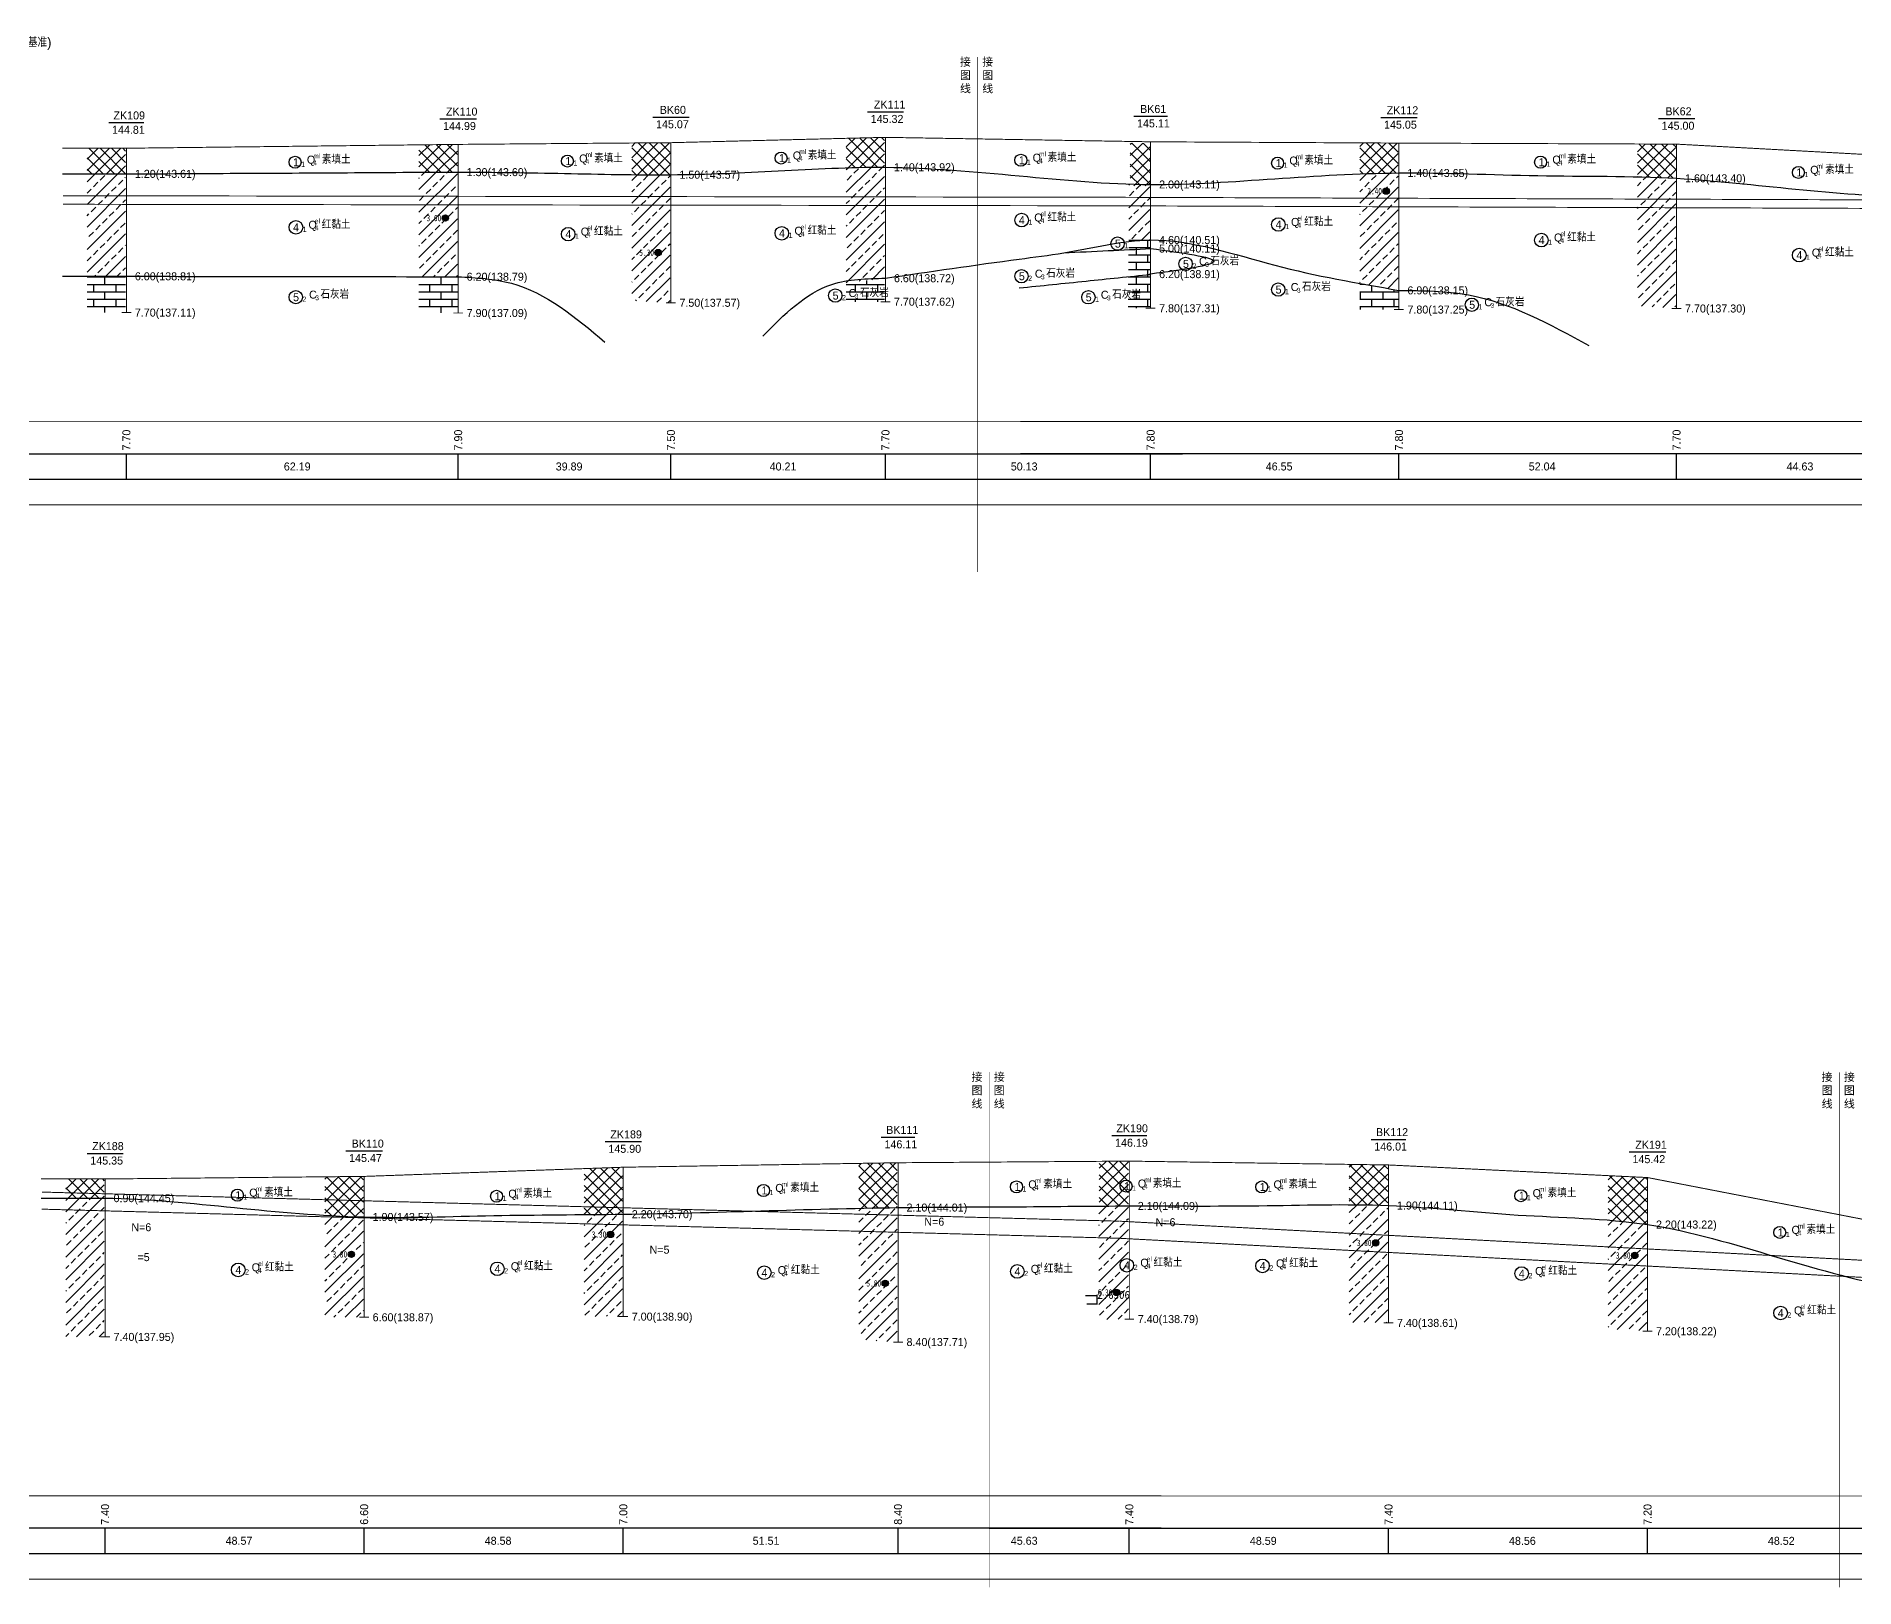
# Model space of a CAD drawing. Header units: inches. Extents: x -205 to 12199, y -11610 to -150.
# Drawn here: x 180 to 748, y -7173 to -6689 of the extents above; entities that cross this region are included whole.
import ezdxf

# ---------------------------------------------------------------- set-up
doc = ezdxf.new("R2010")
doc.units = ezdxf.units.IN
doc.header["$MEASUREMENT"] = 0
doc.linetypes.add('ACAD_ISO03W100', pattern=[30, 12, -18])
doc.linetypes.add('ACAD_ISO05W100', pattern=[34, 24, -3, 0.5, -3, 0.5, -3])
for name, color, linetype in [('GiCAD_PouMian', 7, 'Continuous'), ('GICAD_QUYANG', 7, 'Continuous'), ('地质-图框', 7, 'Continuous'), ('地质-地层符号', 3, 'Continuous'), ('地质-地层线', 7, 'Continuous'), ('地质-地面线', 7, 'Continuous'), ('地质-填充花纹', 4, 'Continuous'), ('地质-文字', 7, 'Continuous'), ('地质-标注栏', 7, 'Continuous'), ('地质-标贯', 7, 'Continuous'), ('地质-钻孔', 7, 'Continuous'), ('管底', 7, 'Continuous'), ('红线', 1, 'ACAD_ISO05W100')]:
    doc.layers.add(name, color=color, linetype=linetype)
doc.styles.add('LZ_PMT_LINE', font='', dxfattribs={"height": 2})
doc.styles.get("Standard").update_dxf_attribs({"font": ''})
doc.styles.add('地层编号', font='Comfont.shx', dxfattribs={"width": 0.7, "height": 2.5, "bigfont": 'Hztxt12a.shx'})
doc.styles.add('层底标注', font='Comfont.shx', dxfattribs={"width": 0.7, "height": 2.5, "bigfont": 'Hztxt12a.shx'})
doc.styles.add('岩土名称', font='Comfont.shx', dxfattribs={"width": 0.7, "height": 2.5, "bigfont": 'Hztxt12a.shx'})
doc.styles.add('时代', font='Comfont.shx', dxfattribs={"width": 0.7, "height": 2.5, "bigfont": 'Hztxt12a.shx'})
doc.styles.add('标注栏数据', font='Comfont.shx', dxfattribs={"width": 0.7, "height": 2.5, "bigfont": 'Hztxt12a.shx'})
doc.styles.add('标贯动探', font='Comfont.shx', dxfattribs={"width": 0.7, "height": 2.5, "bigfont": 'Hztxt12a.shx'})
doc.styles.add('钻孔标注', font='Comfont.shx', dxfattribs={"width": 0.7, "height": 2.5, "bigfont": 'Hztxt12a.shx'})
doc.styles.add('高程系统', font='Comfont.shx', dxfattribs={"width": 0.7, "height": 3, "bigfont": 'Hztxt12a.shx'})
doc.styles.get('LZ_PMT_LINE').set_extended_font_data('SimSun')
doc.styles.get('Standard').set_extended_font_data('SimSun')
doc.linetypes.add('bzhjcx', pattern='A,0.001,[2,XX1.shx,S=1,R=0,X=1,Y=0],-2', length=2.001)
doc.linetypes.add('swx', pattern='A,7,-1.5,["●",LZ_PMT_LINE,S=0.05,R=0,X=0,Y=0],-1.5', length=10)
doc.dimstyles.get("Standard").update_dxf_attribs({"dimtxt": 0.18, "dimasz": 0.18, "dimexe": 0.18, "dimexo": 0.0625, "dimgap": 0.09, "dimtad": 0, "dimtih": 1, "dimtoh": 1, "dimdec": 4, "dimzin": 0, "dimdsep": 46, "dimtxsty": 'Standard', "dimcen": 0.09, "dimadec": 0, "dimazin": 0, "dimtfac": 1, "dimtdec": 4, "dimtofl": 0, "dimtmove": 0, "dimatfit": 3, "dimfxl": 1, "dimtolj": 1, "dimtzin": 0, "dimarcsym": 0})
pattern_1 = [(45, (-21382.7, -6901.8675), (-3.5355339, 3.5355339), []), (45, (-21379.1646, -6901.8675), (-3.5355339, 3.5355339), [2, -1])]
pattern_2 = [(0, (-21382.7002, -6901.8675), (0, 2.3), []), (90, (-21382.7002, -6901.8675), (-3.5, 2.3), [2.3, -2.3])]
pattern_3 = [(45, (-21382.7002, -6901.8675), (-1.76776695, 1.76776695), []), (135, (-21382.7002, -6901.8675), (-1.76776695, -1.76776695), [])]
pattern_4 = [(45, (-21473.4016, -6901.8557), (-3.5355339, 3.5355339), []), (45, (-21469.866, -6901.8557), (-3.5355339, 3.5355339), [2, -1])]
pattern_5 = [(0, (-21473.4016, -6901.8557), (0, 2.3), []), (90, (-21473.4016, -6901.8557), (-3.5, 2.3), [2.3, -2.3])]
pattern_6 = [(45, (-21473.4016, -6901.8557), (-1.76776695, 1.76776695), []), (135, (-21473.4016, -6901.8557), (-1.76776695, -1.76776695), [])]
pattern_7 = [(45, (-23109.357, -7232.3995), (-3.5355339, 3.5355339), []), (45, (-23105.8215, -7232.3995), (-3.5355339, 3.5355339), [2, -1])]
pattern_8 = [(45, (-23109.357, -7232.3995), (-1.76776695, 1.76776695), []), (135, (-23109.357, -7232.3995), (-1.76776695, -1.76776695), [])]
pattern_9 = [(45, (-23203.1475, -7232.426), (-3.5355339, 3.5355339), []), (45, (-23199.612, -7232.426), (-3.5355339, 3.5355339), [2, -1])]
pattern_10 = [(45, (-23203.1475, -7232.426), (-1.76776695, 1.76776695), []), (135, (-23203.1475, -7232.426), (-1.76776695, -1.76776695), [])]

# ---------------------------------------------------------------- blocks, each defined once
blk = doc.blocks.new('gkqy_yuan.dwg不标')
at = {"layer": 'GiCAD_PouMian'}
h = blk.add_hatch(color=7, dxfattribs=at)
edge = h.paths.add_edge_path()
edge.add_arc((0, 0), 1, 0, 360)
at = {"layer": 'GICAD_QUYANG', "color": 7}
blk.add_circle((0, 0), 1, dxfattribs=at)
blk = doc.blocks.new('*D19')
at = {"layer": 'Defpoints', "color": 7, "linetype": 'swx', "transparency": 16777216}
for p in [(508.05, -7081.98), (511.76, -7081.98), (508.55, -7084.61)]:
    blk.add_point(p, dxfattribs=at)
at = {"layer": '管底', "color": 7, "linetype": 'swx', "lineweight": -2, "transparency": 16777216}
for p, q in [((508.11, -7081.98), (511.94, -7081.98)), ((511.76, -7081.98), (511.76, -7081.8)), ((511.76, -7081.8), (511.94, -7081.8)), ((511.76, -7084.43), (511.76, -7082.16)), ((508.61, -7084.61), (511.94, -7084.61))]:
    blk.add_line(p, q, dxfattribs=at)
at = {"layer": '管底', "color": 7, "linetype": 'swx', "transparency": 16777216}
for points in [[(511.73, -7082.16), (511.79, -7082.16), (511.76, -7081.98)], [(511.73, -7084.43), (511.79, -7084.43), (511.76, -7084.61)]]:
    blk.add_solid(points, dxfattribs=at)
at = {"layer": '管底', "color": 7, "linetype": 'swx', "lineweight": 30, "transparency": 16777216, "insert": (516.93, -7081.8), "char_height": 2.5, "attachment_point": 5}
blk.add_mtext('\\A1;2.6306', dxfattribs=at)

msp = doc.modelspace()

# ---------------------------------------------------------------- hatches: boundary and pattern name
at = {"layer": '地质-填充花纹', "linetype": 'Continuous'}
h = msp.add_hatch(dxfattribs=at)
h.set_pattern_fill('GKSTT', scale=0.5, style=0, pattern_type=2)
h.set_pattern_definition(pattern_3)
h.paths.add_polyline_path([(445.40086, -6729.58672), (437.1157, -6729.65273), (433.40086, -6729.75913), (433.40086, -6720.55603), (445.40086, -6720.25761)])
h = msp.add_hatch(dxfattribs=at)
h.set_pattern_fill('GKSTT', scale=0.5, style=0, pattern_type=2)
h.set_pattern_definition(pattern_3)
h.paths.add_polyline_path([(208.2459, -6731.65146), (198.4959, -6731.65146), (196.2459, -6731.65117), (196.2459, -6723.65147), (208.2459, -6723.65147)])
h = msp.add_hatch(dxfattribs=at)
h.set_pattern_fill('GKSTT', scale=0.5, style=0, pattern_type=2)
h.set_pattern_definition(pattern_3)
h.paths.add_polyline_path([(311.90284, -6731.11834), (302.59995, -6731.12813), (299.90284, -6731.14104), (299.90284, -6722.59323), (311.90284, -6722.4543)])
h = msp.add_hatch(dxfattribs=at)
h.set_pattern_fill('GKSTT', scale=0.5, style=0, pattern_type=2)
h.set_pattern_definition(pattern_3)
h.paths.add_polyline_path([(378.38095, -6731.91839), (370.38828, -6731.92871), (366.38095, -6731.89286), (366.38095, -6722.01635), (378.38095, -6721.92007)])
h = msp.add_hatch(dxfattribs=at)
h.set_pattern_fill('GKSTT', scale=0.5, style=0, pattern_type=2)
h.set_pattern_definition([(45, (-21479.0515, -6902.301), (-1.76776695, 1.76776695), []), (135, (-21479.0515, -6902.301), (-1.76776695, -1.76776695), [])])
h.paths.add_polyline_path([(528.4959, -6722.08078), (528.4959, -6735.41646), (522.14456, -6735.41314), (522.14456, -6722.07321)])
h = msp.add_hatch(dxfattribs=at)
h.set_pattern_fill('GKSTT', scale=0.5, style=0, pattern_type=2)
h.set_pattern_definition(pattern_6)
h.paths.add_polyline_path([(605.83423, -6722.03838), (605.83423, -6731.37803), (597.24429, -6731.55075), (593.83423, -6731.67249), (593.83423, -6721.97652)])
h = msp.add_hatch(dxfattribs=at)
h.set_pattern_fill('GKSTT', scale=0.5, style=0, pattern_type=2)
h.set_pattern_definition(pattern_6)
h.paths.add_polyline_path([(692.56536, -6722.37206), (692.56536, -6733.02869), (684.44589, -6732.67149), (680.56536, -6732.56671), (680.56536, -6722.32594)])
h = msp.add_hatch(dxfattribs=at)
h.set_pattern_fill('GKFZNT', scale=0.5, style=0, pattern_type=2)
h.set_pattern_definition(pattern_1)
h.paths.add_polyline_path([(198.4959, -6731.65146), (208.2459, -6731.65146), (208.2459, -6763.65144), (203.4959, -6763.65113), (198.4959, -6763.65146), (196.2459, -6763.65146), (196.2459, -6731.65117)])
h = msp.add_hatch(dxfattribs=at)
h.set_pattern_fill('GKFZNT', scale=0.5, style=0, pattern_type=2)
h.set_pattern_definition(pattern_1)
h.paths.add_polyline_path([(311.90284, -6763.78446), (305.32434, -6763.777), (300.32434, -6763.77126), (299.90284, -6763.77077), (299.90284, -6731.14104), (302.59995, -6731.12813), (311.90284, -6731.11834)])
h = msp.add_hatch(dxfattribs=at)
h.set_pattern_fill('GKFZNT', scale=0.5, style=0, pattern_type=2)
h.set_pattern_definition(pattern_1)
h.paths.add_polyline_path([(445.40086, -6764.27999), (438.83159, -6765.03148), (433.86398, -6765.59974), (433.40086, -6765.65272), (433.40086, -6729.75913), (437.1157, -6729.65273), (445.40086, -6729.58672)])
h = msp.add_hatch(dxfattribs=at)
h.set_pattern_fill('GKFZNT', scale=0.5, style=0, pattern_type=2)
h.set_pattern_definition(pattern_4)
h.paths.add_polyline_path([(605.83423, -6767.99598), (596.63088, -6766.38746), (593.83423, -6765.87977), (593.83423, -6731.67249), (597.24429, -6731.55075), (605.83423, -6731.37803)])
h = msp.add_hatch(dxfattribs=at)
h.set_pattern_fill('GKFZNT', scale=0.5, style=0, pattern_type=2)
h.set_pattern_definition(pattern_1)
h.paths.add_polyline_path([(370.38828, -6731.92871), (378.38095, -6731.91839), (378.38095, -6771.91001), (373.08898, -6771.73963), (367.54809, -6771.28881), (366.38095, -6771.14793), (366.38095, -6731.89286)])
h = msp.add_hatch(dxfattribs=at)
h.set_pattern_fill('GKFZNT', scale=0.5, style=0, pattern_type=2)
h.set_pattern_definition(pattern_4)
h.paths.add_polyline_path([(528.2459, -6734.97118), (528.2459, -6752.30905), (521.65412, -6752.29035), (521.65412, -6734.94429)])
h = msp.add_hatch(dxfattribs=at)
h.set_pattern_fill('GKFZNT', scale=0.5, style=0, pattern_type=2)
h.set_pattern_definition(pattern_4)
h.paths.add_polyline_path([(684.44589, -6732.67149), (692.56536, -6733.02869), (692.56536, -6773.68984), (687.39496, -6773.3482), (681.97416, -6772.99386), (680.56536, -6772.90231), (680.56536, -6732.56671)])
h = msp.add_hatch(dxfattribs=at)
h.set_pattern_fill('GKSHY', scale=0.5, style=0, pattern_type=2)
h.set_pattern_definition(pattern_5)
h.paths.add_polyline_path([(528.2459, -6754.98479), (521.66716, -6754.97717), (521.66716, -6752.28505), (528.2459, -6752.30905)])
h = msp.add_hatch(dxfattribs=at)
h.set_pattern_fill('GKSHY', scale=0.5, style=0, pattern_type=2)
h.set_pattern_definition(pattern_5)
h.paths.add_polyline_path([(528.2459, -6762.99875), (521.53084, -6763.13002), (521.53084, -6755.09083), (528.2459, -6754.98479)])
h = msp.add_hatch(dxfattribs=at)
h.set_pattern_fill('GKSHY', scale=0.5, style=0, pattern_type=2)
h.set_pattern_definition(pattern_2)
h.paths.add_polyline_path([(208.2459, -6763.65144), (208.2459, -6774.98476), (203.4959, -6774.98411), (198.49591, -6774.98402), (196.2459, -6774.98415), (196.2459, -6763.65146), (198.4959, -6763.65146), (203.4959, -6763.65113)])
h = msp.add_hatch(dxfattribs=at)
h.set_pattern_fill('GKSHY', scale=0.5, style=0, pattern_type=2)
h.set_pattern_definition(pattern_2)
h.paths.add_polyline_path([(300.32434, -6763.77126), (305.32434, -6763.777), (311.90284, -6763.78446), (311.90284, -6775.11762), (306.97, -6775.10863), (301.78715, -6775.09922), (299.90284, -6775.09583), (299.90284, -6763.77077)])
h = msp.add_hatch(dxfattribs=at)
h.set_pattern_fill('GKSHY', scale=0.5, style=0, pattern_type=2)
h.set_pattern_definition(pattern_2)
h.paths.add_polyline_path([(445.40086, -6771.58473), (433.40086, -6771.58473), (433.40086, -6765.65272), (433.86398, -6765.59974), (438.83159, -6765.03148), (445.40086, -6764.27999)])
h = msp.add_hatch(dxfattribs=at)
h.set_pattern_fill('GKSHY', scale=0.5, style=0, pattern_type=2)
h.set_pattern_definition(pattern_5)
h.paths.add_polyline_path([(528.2459, -6773.63969), (521.50088, -6773.54577), (521.50088, -6762.9513), (528.2459, -6762.99875)])
h = msp.add_hatch(dxfattribs=at)
h.set_pattern_fill('GKSHY', scale=0.5, style=0, pattern_type=2)
h.set_pattern_definition(pattern_5)
h.paths.add_polyline_path([(596.63088, -6766.38746), (605.83423, -6767.99598), (605.83423, -6774.03838), (593.83423, -6773.97652), (593.83423, -6765.87977)])
h = msp.add_hatch(dxfattribs=at)
h.set_pattern_fill('GKSTT', scale=0.5, style=0, pattern_type=2)
h.set_pattern_definition(pattern_8)
h.paths.add_polyline_path([(363.49252, -7056.58655), (358.26006, -7056.64935), (353.26028, -7056.69632), (351.49252, -7056.71047), (351.49252, -7042.35063), (363.49252, -7041.92574)])
h = msp.add_hatch(dxfattribs=at)
h.set_pattern_fill('GKSTT', scale=0.5, style=0, pattern_type=2)
h.set_pattern_definition(pattern_8)
h.paths.add_polyline_path([(449.33755, -7054.52098), (441.65325, -7054.64837), (437.33755, -7054.73644), (437.33755, -7040.71662), (449.33755, -7040.52091)])
h = msp.add_hatch(dxfattribs=at)
h.set_pattern_fill('GKSTT', scale=0.5, style=0, pattern_type=2)
h.set_pattern_definition(pattern_10)
h.paths.add_polyline_path([(521.58908, -7054.01082), (512.4692, -7054.05968), (512.4692, -7040.07503), (521.58908, -7040.01184)])
h = msp.add_hatch(dxfattribs=at)
h.set_pattern_fill('GKSTT', scale=0.5, style=0, pattern_type=2)
h.set_pattern_definition(pattern_10)
h.paths.add_polyline_path([(602.56673, -7041.20643), (602.56673, -7053.8689), (597.32481, -7053.70318), (592.32544, -7053.62609), (590.56673, -7053.6207), (590.56673, -7041.0286)])
h = msp.add_hatch(dxfattribs=at)
h.set_pattern_fill('GKSTT', scale=0.5, style=0, pattern_type=2)
h.set_pattern_definition(pattern_8)
h.paths.add_polyline_path([(201.58908, -7051.58347), (189.58908, -7051.58347), (189.58908, -7045.58347), (201.58908, -7045.58347)])
h = msp.add_hatch(dxfattribs=at)
h.set_pattern_fill('GKSTT', scale=0.5, style=0, pattern_type=2)
h.set_pattern_definition(pattern_8)
h.paths.add_polyline_path([(282.53181, -7057.44141), (277.19856, -7057.25453), (272.20488, -7057.00393), (270.53181, -7056.89916), (270.53181, -7044.90457), (282.53181, -7044.78597)])
h = msp.add_hatch(dxfattribs=at)
h.set_pattern_fill('GKSTT', scale=0.5, style=0, pattern_type=2)
h.set_pattern_definition(pattern_10)
h.paths.add_polyline_path([(683.49254, -7045.1313), (683.49254, -7059.77684), (678.20238, -7059.07283), (673.22823, -7058.56635), (671.49254, -7058.42933), (671.49254, -7044.54805)])
h = msp.add_hatch(dxfattribs=at)
h.set_pattern_fill('GKFZNT', scale=0.5, style=0, pattern_type=2)
h.set_pattern_definition(pattern_7)
h.paths.add_polyline_path([(201.58908, -7094.9168), (191.83929, -7094.9168), (191.83908, -7094.9168), (189.58908, -7094.90981), (189.58908, -7051.58347), (201.58908, -7051.58347)])
h = msp.add_hatch(dxfattribs=at)
h.set_pattern_fill('GKFZNT', scale=0.5, style=0, pattern_type=2)
h.set_pattern_definition(pattern_7)
h.paths.add_polyline_path([(449.33755, -7096.50486), (443.86483, -7096.24265), (438.14175, -7095.63116), (437.33755, -7095.53266), (437.33755, -7054.73644), (441.65325, -7054.64837), (449.33755, -7054.52098)])
h = msp.add_hatch(dxfattribs=at)
h.set_pattern_fill('GKFZNT', scale=0.5, style=0, pattern_type=2)
h.set_pattern_definition(pattern_9)
h.paths.add_polyline_path([(521.58908, -7089.34342), (512.3424, -7089.46013), (512.3424, -7054.13803), (521.58908, -7054.01082)])
h = msp.add_hatch(dxfattribs=at)
h.set_pattern_fill('GKFZNT', scale=0.5, style=0, pattern_type=2)
h.set_pattern_definition(pattern_9)
h.paths.add_polyline_path([(592.32544, -7053.62609), (597.32481, -7053.70318), (602.56673, -7053.8689), (602.56673, -7090.53867), (597.41869, -7090.43986), (592.02001, -7090.36709), (590.56673, -7090.34996), (590.56673, -7053.6207)])
h = msp.add_hatch(dxfattribs=at)
h.set_pattern_fill('GKFZNT', scale=0.5, style=0, pattern_type=2)
h.set_pattern_definition(pattern_7)
h.paths.add_polyline_path([(272.20488, -7057.00393), (277.19856, -7057.25453), (282.53181, -7057.44141), (282.53181, -7088.7835), (270.53181, -7088.7835), (270.53181, -7056.89916)])
h = msp.add_hatch(dxfattribs=at)
h.set_pattern_fill('GKFZNT', scale=0.5, style=0, pattern_type=2)
h.set_pattern_definition(pattern_7)
h.paths.add_polyline_path([(363.49252, -7088.57836), (358.35072, -7088.47172), (352.95153, -7088.52517), (351.49252, -7088.55175), (351.49252, -7056.71047), (353.26028, -7056.69632), (358.26006, -7056.64935), (363.49252, -7056.58655)])
h = msp.add_hatch(dxfattribs=at)
h.set_pattern_fill('GKFZNT', scale=0.5, style=0, pattern_type=2)
h.set_pattern_definition(pattern_9)
h.paths.add_polyline_path([(673.22823, -7058.56635), (678.20238, -7059.07283), (683.49254, -7059.77684), (683.49254, -7093.12208), (678.38731, -7092.68586), (672.97941, -7092.60422), (671.49254, -7092.60949), (671.49254, -7058.42933)])

# ---------------------------------------------------------------- linework, layer by layer
at = {"layer": '地质-地层符号', "color": 7, "linetype": 'Continuous'}
for centre, major_axis in [((346.2669, -6727.6514), (0, 1.875)), ((413.01591, -6726.71806), (0, 1.875)), ((487.94838, -6727.39889), (0, 1.875)), ((261.19938, -6728.0204), (0, 1.875)), ((568.16507, -6728.30635), (0, 1.875)), ((650.32479, -6728.00635), (0, 1.875)), ((730.88379, -6731.20636), (0, 1.875)), ((261.44938, -6748.35374), (0, 2.125)), ((346.5169, -6750.48476), (0, 2.125)), ((413.26591, -6750.21809), (0, 2.125)), ((488.19838, -6746.09214), (0, 2.125)), ((568.41507, -6747.47301), (0, 2.125)), ((518.16168, -6753.44451), (0, 2.08333)), ((650.57479, -6752.33968), (0, 2.125)), ((539.44217, -6759.77164), (0, 2.08333)), ((731.13379, -6757.03969), (0, 2.125)), ((488.15672, -6763.62644), (0, 2.08333)), ((568.3734, -6767.80635), (0, 2.08333)), ((261.40771, -6770.17429), (0, 2.08333)), ((429.97922, -6769.6764), (0, 2.08333)), ((509.04384, -6770.21113), (0, 2.08333)), ((628.84985, -6772.54799), (0, 2.08333)), ((243.18545, -7050.65015), (0, 1.875)), ((324.13717, -7050.98352), (0, 1.875)), ((407.54003, -7049.18353), (0, 1.875)), ((486.58832, -7048.06209), (0, 1.875)), ((520.81884, -7047.81954), (0, 1.875)), ((563.2029, -7048.07678), (0, 1.875)), ((644.15463, -7050.81012), (0, 1.875)), ((725.0475, -7062.27675), (0, 1.875)), ((243.43545, -7073.98431), (0, 2.125)), ((324.38717, -7073.64344), (0, 2.125)), ((486.83832, -7074.46793), (0, 2.125)), ((521.06884, -7072.54031), (0, 2.125)), ((563.4529, -7072.73868), (0, 2.125)), ((407.79003, -7074.85361), (0, 2.125)), ((644.40463, -7075.13416), (0, 2.125)), ((725.2975, -7087.4423), (0, 2.125))]:
    msp.add_ellipse(centre, major_axis=major_axis, ratio=1, dxfattribs=at)
at = {"layer": '地质-地层线', "color": 7, "lineweight": 25}
for points, knots in [([(188.4959, -6731.65146), (191.82924, -6731.65088), (198.4959, -6731.64971), (216.68019, -6731.66565), (243.04824, -6731.44157), (277.60026, -6731.34051), (311.71678, -6730.97627), (345.39016, -6731.45704), (378.73322, -6732.30018), (412.13629, -6730.84453), (448.43969, -6728.65874), (487.18863, -6732.25038), (514.79731, -6734.85877), (528.4959, -6734.97962)], [0, 0, 0, 0, 10, 20, 54.552770925, 89.105541849, 123.658312774, 156.899772513, 190.141232252, 223.671488978, 257.201745704, 299.062165489, 340.220075296, 340.220075296, 340.220075296, 340.220075296]), ([(527.79444, -6734.96786), (528.02826, -6734.96993), (541.18802, -6735.0668), (567.29424, -6733.07732), (607.58804, -6730.60118), (649.43822, -6732.6801), (690.85795, -6732.02352), (729.98878, -6736.70809), (764.59031, -6739.15555), (796.35885, -6743.39169), (825.54845, -6746.36434), (849.28916, -6750.46282), (863.42354, -6750.34023), (867.79444, -6750.16713)], [340.220075296, 340.220075296, 340.220075296, 340.220075296, 340.922585275, 379.75848672, 418.594388166, 461.967955658, 505.341523151, 542.687015927, 580.032508703, 609.404002781, 638.775496858, 668.146990935, 681.27438928, 681.27438928, 681.27438928, 681.27438928]), ([(181.83908, -7051.58347), (185.17218, -7051.58976), (191.83839, -7051.60234), (212.0379, -7051.4118), (242.30564, -7054.60541), (282.7239, -7058.33582), (323.26859, -7056.74645), (364.56036, -7056.78144), (406.66566, -7055.54888), (447.94735, -7054.3479), (486.34469, -7054.32681), (510.43032, -7054.03931), (521.83908, -7053.99473)], [0, 0, 0, 0, 10, 20, 60.577531046, 101.155062092, 141.637734169, 182.120406245, 225.055356119, 267.990305993, 306.012255711, 340.243120948, 340.243120948, 340.243120948, 340.243120948]), ([(518.04859, -7054.02131), (519.31211, -7054.01638), (534.06981, -7053.97183), (562.31392, -7054.23439), (602.89685, -7052.86398), (643.19143, -7057.57843), (684.41755, -7057.88906), (724.15988, -7070.11949), (764.04467, -7081.52039), (805.19587, -7084.2972), (836.22337, -7088.78086), (853.90458, -7090.20483), (858.04859, -7090.50982)], [340.243120948, 340.243120948, 340.243120948, 340.243120948, 344.034205429, 384.523081935, 425.011958441, 465.583474257, 506.154990072, 547.843624388, 589.532258704, 630.31369416, 671.095129617, 683.565454169, 683.565454169, 683.565454169, 683.565454169])]:
    msp.add_open_spline(points, degree=3, knots=knots, dxfattribs=at)
at = {"layer": '地质-地层线', "color": 7, "linetype": 'bzhjcx', "lineweight": 25}
for points, knots in [([(445.65086, -6764.2514), (459.57743, -6762.18843), (478.1462, -6759.43781), (505.74748, -6755.93433), (519.48084, -6752.47889), (528.4959, -6752.32568)], [0, 0, 0, 0, 42.197221086, 56.262961448, 83.683129235, 83.683129235, 83.683129235, 83.683129235]), ([(527.79444, -6752.31393), (528.02831, -6752.30995), (541.27395, -6752.16602), (567.25663, -6761.32202), (593.1417, -6765.80045), (606.08423, -6768.03967)], [83.683129235, 83.683129235, 83.683129235, 83.683129235, 84.394442173, 123.978170369, 163.561898564, 163.561898564, 163.561898564, 163.561898564])]:
    msp.add_open_spline(points, degree=3, knots=knots, dxfattribs=at)
at = {"layer": '地质-地层线', "color": 7}
for points, knots in [([(501.34853, -6756.29587), (505.99, -6756.07736), (515.03913, -6755.65133), (524.08825, -6755.22531), (528.4959, -6755.0178)], [0, 0, 0, 0, 13.939840224, 27.177444262, 27.177444262, 27.177444262, 27.177444262]), ([(487.42511, -6767.28465), (494.38715, -6766.568), (508.07742, -6765.15878), (521.76768, -6763.74956), (528.4959, -6763.05698)], [0, 0, 0, 0, 20.996487802, 41.28780987, 41.28780987, 41.28780987, 41.28780987])]:
    msp.add_open_spline(points, degree=3, knots=knots, dxfattribs=at)
for points, start_tangent, end_tangent in [([(527.79444, -6755.00604), (528.4959, -6754.97302)], (0.998893622, 0.047026922), (0.998893622, 0.047026922)), ([(527.79444, -6763.04522), (528.4959, -6762.97302)], (0.994743809, 0.102395094), (0.994743809, 0.102395094))]:
    msp.add_spline(points, degree=3, dxfattribs=dict(at, start_tangent=start_tangent, end_tangent=end_tangent))
msp.add_spline([(528.4959, -6754.97302), (548.22177, -6758.97302), (528.4959, -6762.97302)], degree=3, dxfattribs=at)
at = {"layer": '地质-地层线', "color": 7, "linetype": 'bzhjcx', "lineweight": 25}
for points in [[(188.4959, -6763.65146), (198.4959, -6763.65146), (208.4959, -6763.65146), (260.32437, -6763.7181), (312.15284, -6763.78474)], [(312.15284, -6763.78474), (328.77187, -6765.81801), (358.02163, -6784.19191)], [(407.35843, -6782.31319), (428.89638, -6766.16801), (445.65086, -6764.2514)], [(606.08423, -6768.03967), (627.76651, -6769.45631), (665.39219, -6785.30065)]]:
    msp.add_spline(points, degree=3, dxfattribs=at)
at = {"layer": '地质-地面线', "color": 7, "linetype": 'Continuous', "const_width": 0.3}
for points in [[(188.4959, -6723.65147), (208.4959, -6723.65147), (312.15284, -6722.45141), (378.63095, -6721.91807), (445.65086, -6720.25139), (528.4959, -6721.63969)], [(527.79444, -6721.62793), (528.4959, -6721.63969), (606.08423, -6722.03967), (692.81536, -6722.37302), (767.20222, -6726.4397), (854.7008, -6742.17303), (867.79444, -6738.50922)], [(181.83908, -7045.58347), (201.83908, -7045.58347), (282.78181, -7044.7835), (363.74252, -7041.91688), (449.58755, -7040.51684), (521.83908, -7040.01008)], [(518.04859, -7040.03667), (521.83908, -7040.01008), (602.81673, -7041.21014), (683.74254, -7045.14345), (764.60246, -7060.81005), (845.62956, -7071.47676), (858.04859, -7071.48699)]]:
    msp.add_lwpolyline(points, dxfattribs=at)
at = {"layer": '地质-标注栏', "color": 7, "linetype": 'Continuous', "const_width": 0.3}
for points in [[(148.49513, -6809.05144), (538.49513, -6809.05144)], [(487.79367, -6809.03969), (877.79367, -6809.03969)], [(148.49513, -6835.05144), (538.49513, -6835.05144)], [(487.79367, -6835.03969), (877.79367, -6835.03969)], [(141.83831, -7144.58351), (531.83831, -7144.58351)], [(478.04782, -7144.61009), (868.04782, -7144.61009)], [(141.83831, -7170.58351), (531.83831, -7170.58351)], [(478.04782, -7170.61009), (868.04782, -7170.61009)]]:
    msp.add_lwpolyline(points, dxfattribs=at)
at = {"layer": '地质-标注栏', "color": 7, "linetype": 'Continuous'}
for points in [[(148.49513, -6819.05144), (538.49513, -6819.05144)], [(208.4959, -6827.05144), (208.4959, -6819.05144)], [(312.15284, -6827.05144), (312.15284, -6819.05144)], [(312.15284, -6827.05144), (312.15284, -6819.05144)], [(378.63095, -6827.05144), (378.63095, -6819.05144)], [(378.63095, -6827.05144), (378.63095, -6819.05144)], [(445.65086, -6827.05144), (445.65086, -6819.05144)], [(445.65086, -6827.05144), (445.65086, -6819.05144)], [(487.79367, -6819.03969), (877.79367, -6819.03969)], [(528.4959, -6827.03969), (528.4959, -6819.03969)], [(528.4959, -6827.03969), (528.4959, -6819.03969)], [(606.08423, -6827.03969), (606.08423, -6819.03969)], [(606.08423, -6827.03969), (606.08423, -6819.03969)], [(692.81536, -6827.03969), (692.81536, -6819.03969)], [(692.81536, -6827.03969), (692.81536, -6819.03969)], [(148.49513, -6827.05144), (538.49513, -6827.05144)], [(487.79367, -6827.03969), (877.79367, -6827.03969)], [(141.83831, -7154.58351), (531.83831, -7154.58351)], [(201.83908, -7162.58351), (201.83908, -7154.58351)], [(282.78181, -7162.58351), (282.78181, -7154.58351)], [(282.78181, -7162.58351), (282.78181, -7154.58351)], [(363.74252, -7162.58351), (363.74252, -7154.58351)], [(363.74252, -7162.58351), (363.74252, -7154.58351)], [(449.58755, -7162.58351), (449.58755, -7154.58351)], [(449.58755, -7162.58351), (449.58755, -7154.58351)], [(478.04782, -7154.61009), (868.04782, -7154.61009)], [(521.83908, -7162.61009), (521.83908, -7154.61009)], [(521.83908, -7162.61009), (521.83908, -7154.61009)], [(602.81673, -7162.61009), (602.81673, -7154.61009)], [(602.81673, -7162.61009), (602.81673, -7154.61009)], [(683.74254, -7162.61009), (683.74254, -7154.61009)], [(683.74254, -7162.61009), (683.74254, -7154.61009)], [(141.83831, -7162.58351), (531.83831, -7162.58351)], [(478.04782, -7162.61009), (868.04782, -7162.61009)]]:
    msp.add_lwpolyline(points, dxfattribs=at)
at = {"layer": '地质-钻孔', "color": 7, "linetype": 'Continuous'}
for p, q in [((306.45607, -6714.45141), (317.84865, -6714.45141)), ((372.9756, -6713.91807), (384.28615, -6713.91807)), ((440.0381, -6712.2514), (451.26466, -6712.2514)), ((523.25852, -6713.63968), (533.73313, -6713.63968)), ((600.43039, -6714.03967), (611.73899, -6714.03967)), ((687.16086, -6714.37302), (698.46945, -6714.37302)), ((203.00685, -6715.65147), (213.98341, -6715.65147)), ((444.35003, -7032.51684), (454.82659, -7032.51684)), ((516.39352, -7032.01009), (527.2861, -7032.01009)), ((196.22503, -7037.58347), (207.45159, -7037.58347)), ((277.08636, -7036.7835), (288.47894, -7036.7835)), ((358.08831, -7033.91688), (369.3969, -7033.91688)), ((597.37008, -7033.21013), (608.26266, -7033.21013)), ((678.04586, -7037.14345), (689.43844, -7037.14345))]:
    msp.add_line(p, q, dxfattribs=at)
at = {"layer": '地质-钻孔', "color": 7, "const_width": 0.3, "flags": 128}
for points in [[(445.65086, -6720.2514), (445.65086, -6771.58473)], [(208.4959, -6723.65146), (208.4959, -6774.98479)], [(312.15284, -6722.45141), (312.15284, -6775.11808)], [(378.63095, -6721.91806), (378.63095, -6771.91806)], [(528.4959, -6721.63969), (528.4959, -6773.63969)], [(606.08423, -6722.03967), (606.08423, -6774.03967)], [(692.81536, -6722.37302), (692.81536, -6773.70636)], [(363.74252, -7041.91688), (363.74252, -7088.58355)], [(449.58755, -7040.51684), (449.58755, -7096.51683)], [(521.83908, -7040.01008), (521.83908, -7089.34342)], [(602.81673, -7041.21013), (602.81673, -7090.54347)], [(201.83908, -7045.58347), (201.83908, -7094.9168)], [(282.78181, -7044.7835), (282.78181, -7088.7835)], [(683.74254, -7045.14344), (683.74254, -7093.14344)]]:
    msp.add_lwpolyline(points, dxfattribs=at)
at = {"layer": '地质-钻孔', "color": 7, "linetype": 'Continuous', "const_width": 0.3, "flags": 128}
for points in [[(444.15086, -6771.58473), (447.15086, -6771.58473)], [(206.9959, -6774.98479), (209.9959, -6774.98479)], [(310.65284, -6775.11808), (313.65284, -6775.11808)], [(377.13095, -6771.91806), (380.13095, -6771.91806)], [(526.9959, -6773.63969), (529.9959, -6773.63969)], [(604.58423, -6774.03967), (607.58423, -6774.03967)], [(691.31536, -6773.70636), (694.31536, -6773.70636)], [(281.28181, -7088.7835), (284.28181, -7088.7835)], [(362.24252, -7088.58355), (365.24252, -7088.58355)], [(520.33908, -7089.34342), (523.33908, -7089.34342)], [(200.33908, -7094.9168), (203.33908, -7094.9168)], [(601.31673, -7090.54347), (604.31673, -7090.54347)], [(682.24254, -7093.14344), (685.24254, -7093.14344)], [(448.08755, -7096.51683), (451.08755, -7096.51683)]]:
    msp.add_lwpolyline(points, dxfattribs=at)
at = {"layer": '管底', "linetype": 'swx', "const_width": 0.3}
for points in [[(188.73109, -6741.15234), (520.47735, -6741.63525)], [(188.73496, -6738.48835), (520.48123, -6738.97126)], [(516.2464, -6741.62909), (866.72792, -6742.82736)], [(516.2555, -6738.96511), (866.73703, -6740.16337)], [(182.12852, -7049.67622), (518.7184, -7058.77322)], [(181.98444, -7055.00727), (518.57432, -7064.10427)], [(518.85429, -7058.77863), (858.8748, -7076.65387)], [(518.57432, -7064.10427), (858.59482, -7081.97952)]]:
    msp.add_lwpolyline(points, dxfattribs=at)
at = {"layer": '红线', "linetype": 'ACAD_ISO03W100', "ltscale": 0.4, "const_width": 0.2}
for points in [[(474.44761, -6695.1317), (474.44761, -6856.02207)], [(478.04782, -7012.20423), (478.04782, -7173.09459)], [(743.65149, -7012.23082), (743.65149, -7173.12118)]]:
    msp.add_lwpolyline(points, dxfattribs=at)

# ---------------------------------------------------------------- block references
at = {"layer": '地质-图框', "color": 7, "linetype": 'Continuous'}
for p in [(602.08423, -6737.03967), (308.15284, -6745.45141), (374.63095, -6756.2514), (359.74252, -7062.91688), (598.81673, -7065.54347), (278.78181, -7069.11683), (679.74254, -7069.47678), (445.58755, -7078.1835), (517.83908, -7081.01008)]:
    msp.add_blockref('gkqy_yuan.dwg不标', p, dxfattribs=at)

# ---------------------------------------------------------------- texts
at = {"layer": '地质-图框', "color": 7, "linetype": 'Continuous', "width": 0.7}
for s, p in [('2.40', (596.20964, -6738.03967)), ('3.60', (302.27825, -6746.45141)), ('5.30', (368.75636, -6757.2514)), ('3.30', (353.86793, -7063.91688)), ('3.80', (592.94213, -7066.54347)), ('3.80', (272.90722, -7070.11683)), ('3.80', (673.86795, -7070.47678)), ('5.80', (439.71295, -7079.1835)), ('6.30', (511.96449, -7082.01008))]:
    msp.add_text(s, height=2, dxfattribs=at).set_placement(p)
at = {"layer": '地质-地层符号', "color": 7, "linetype": 'Continuous'}
for s, height, style, p in [('Q', 2.5, '时代', (264.88688, -6728.4704)), ('素填土', 2.5, '岩土名称', (269.55354, -6728.4704)), ('Q', 2.5, '时代', (349.9544, -6728.1014)), ('素填土', 2.5, '岩土名称', (354.62107, -6728.1014)), ('1', 2.5, '地层编号', (412.39091, -6727.96806)), ('Q', 2.5, '时代', (416.70341, -6727.16806)), ('素填土', 2.5, '岩土名称', (421.37007, -6727.16806)), ('Q', 2.5, '时代', (491.63588, -6727.84889)), ('素填土', 2.5, '岩土名称', (496.30255, -6727.84889)), ('素填土', 2.5, '岩土名称', (576.51924, -6728.75635)), ('Q', 2.5, '时代', (654.01229, -6728.45635)), ('素填土', 2.5, '岩土名称', (658.67896, -6728.45635)), ('1', 2.5, '地层编号', (260.57438, -6729.2704)), ('1', 1.625, '地层编号', (263.07438, -6729.4704)), ('1', 2.5, '地层编号', (345.6419, -6728.9014)), ('1', 1.625, '地层编号', (348.1419, -6729.1014)), ('1', 1.625, '地层编号', (414.89091, -6728.16806)), ('1', 2.5, '地层编号', (487.32338, -6728.64889)), ('1', 1.625, '地层编号', (489.82338, -6728.84889)), ('1', 2.5, '地层编号', (567.54007, -6729.55635)), ('1', 1.625, '地层编号', (570.04007, -6729.75635)), ('Q', 2.5, '时代', (571.85257, -6728.75635)), ('1', 2.5, '地层编号', (649.69979, -6729.25635)), ('1', 1.625, '地层编号', (652.19979, -6729.45635)), ('1', 2.5, '地层编号', (730.25879, -6732.45636)), ('1', 1.625, '地层编号', (732.75879, -6732.65636)), ('Q', 2.5, '时代', (734.57129, -6731.65636)), ('素填土', 2.5, '岩土名称', (739.23795, -6731.65636)), ('4', 2.5, '地层编号', (260.57438, -6749.60374)), ('1', 1.625, '地层编号', (263.57438, -6749.80374)), ('Q', 2.5, '时代', (265.38688, -6748.80374)), ('红黏土', 2.5, '岩土名称', (269.51188, -6748.80374)), ('Q', 2.5, '时代', (350.4544, -6750.93476)), ('红黏土', 2.5, '岩土名称', (354.5794, -6750.93476)), ('Q', 2.5, '时代', (417.20341, -6750.66809)), ('红黏土', 2.5, '岩土名称', (421.32841, -6750.66809)), ('4', 2.5, '地层编号', (487.32338, -6747.34214)), ('1', 1.625, '地层编号', (490.32338, -6747.54214)), ('Q', 2.5, '时代', (492.13588, -6746.54214)), ('红黏土', 2.5, '岩土名称', (496.26088, -6746.54214)), ('4', 2.5, '地层编号', (567.54007, -6748.72301)), ('1', 1.625, '地层编号', (570.54007, -6748.92301)), ('Q', 2.5, '时代', (572.35257, -6747.92301)), ('红黏土', 2.5, '岩土名称', (576.47757, -6747.92301)), ('4', 2.5, '地层编号', (345.6419, -6751.73476)), ('1', 1.625, '地层编号', (348.6419, -6751.93476)), ('4', 2.5, '地层编号', (412.39091, -6751.46809)), ('1', 1.625, '地层编号', (415.39091, -6751.66809)), ('5', 2.5, '地层编号', (517.32835, -6754.69451)), ('1', 1.625, '地层编号', (520.24502, -6754.89451)), ('4', 2.5, '地层编号', (649.69979, -6753.58968)), ('1', 1.625, '地层编号', (652.69979, -6753.78968)), ('Q', 2.5, '时代', (654.51229, -6752.78968)), ('红黏土', 2.5, '岩土名称', (658.63729, -6752.78968)), ('5', 2.5, '地层编号', (538.60884, -6761.02164)), ('2', 1.625, '地层编号', (541.5255, -6761.22164)), ('C', 2.5, '时代', (543.60884, -6760.22164)), ('石灰岩', 2.5, '岩土名称', (547.1505, -6760.22164)), ('4', 2.5, '地层编号', (730.25879, -6758.28969)), ('1', 1.625, '地层编号', (733.25879, -6758.48969)), ('Q', 2.5, '时代', (735.07129, -6757.48969)), ('红黏土', 2.5, '岩土名称', (739.19629, -6757.48969)), ('5', 2.5, '地层编号', (487.32338, -6764.87644)), ('2', 1.625, '地层编号', (490.24005, -6765.07644)), ('C', 2.5, '时代', (492.32338, -6764.07644)), ('石灰岩', 2.5, '岩土名称', (495.86505, -6764.07644)), ('C', 2.5, '时代', (572.26924, -6768.25635)), ('石灰岩', 2.5, '岩土名称', (575.8109, -6768.25635)), ('5', 2.5, '地层编号', (260.57438, -6771.42429)), ('2', 1.625, '地层编号', (263.49104, -6771.62429)), ('C', 2.5, '时代', (265.57438, -6770.62429)), ('石灰岩', 2.5, '岩土名称', (269.11604, -6770.62429)), ('5', 2.5, '地层编号', (429.14588, -6770.9264)), ('2', 1.625, '地层编号', (432.06255, -6771.1264)), ('C', 2.5, '时代', (434.14588, -6770.1264)), ('石灰岩', 2.5, '岩土名称', (437.68755, -6770.1264)), ('5', 2.5, '地层编号', (508.21051, -6771.46113)), ('1', 1.625, '地层编号', (511.12718, -6771.66113)), ('C', 2.5, '时代', (512.93968, -6770.66113)), ('石灰岩', 2.5, '岩土名称', (516.48134, -6770.66113)), ('5', 2.5, '地层编号', (567.54007, -6769.05635)), ('1', 1.625, '地层编号', (570.45674, -6769.25635)), ('5', 2.5, '地层编号', (628.01651, -6773.79799)), ('C', 2.5, '时代', (632.74568, -6772.99799)), ('石灰岩', 2.5, '岩土名称', (636.28735, -6772.99799)), ('1', 1.625, '地层编号', (630.93318, -6773.99799)), ('1', 2.5, '地层编号', (242.56045, -7051.90015)), ('Q', 2.5, '时代', (246.87295, -7051.10015)), ('素填土', 2.5, '岩土名称', (251.53962, -7051.10015)), ('1', 2.5, '地层编号', (323.51217, -7052.23352)), ('Q', 2.5, '时代', (327.82467, -7051.43352)), ('素填土', 2.5, '岩土名称', (332.49133, -7051.43352)), ('1', 2.5, '地层编号', (406.91503, -7050.43353)), ('1', 1.625, '地层编号', (409.41503, -7050.63353)), ('Q', 2.5, '时代', (411.22753, -7049.63353)), ('素填土', 2.5, '岩土名称', (415.8942, -7049.63353)), ('1', 2.5, '地层编号', (485.96332, -7049.31209)), ('1', 1.625, '地层编号', (488.46332, -7049.51209)), ('Q', 2.5, '时代', (490.27582, -7048.51209)), ('素填土', 2.5, '岩土名称', (494.94248, -7048.51209)), ('1', 2.5, '地层编号', (520.19384, -7049.06954)), ('1', 1.625, '地层编号', (522.69384, -7049.26954)), ('Q', 2.5, '时代', (524.50634, -7048.26954)), ('素填土', 2.5, '岩土名称', (529.173, -7048.26954)), ('1', 2.5, '地层编号', (562.5779, -7049.32678)), ('1', 1.625, '地层编号', (565.0779, -7049.52678)), ('Q', 2.5, '时代', (566.8904, -7048.52678)), ('素填土', 2.5, '岩土名称', (571.55707, -7048.52678)), ('1', 2.5, '地层编号', (643.52963, -7052.06012)), ('Q', 2.5, '时代', (647.84213, -7051.26012)), ('素填土', 2.5, '岩土名称', (652.5088, -7051.26012)), ('1', 1.625, '地层编号', (245.06045, -7052.10015)), ('1', 1.625, '地层编号', (326.01217, -7052.43352)), ('1', 1.625, '地层编号', (646.02963, -7052.26012)), ('1', 2.5, '地层编号', (724.4225, -7063.52675)), ('Q', 2.5, '时代', (728.735, -7062.72675)), ('素填土', 2.5, '岩土名称', (733.40167, -7062.72675)), ('1', 1.625, '地层编号', (726.9225, -7063.72675)), ('Q', 2.5, '时代', (247.64378, -7074.43431)), ('红黏土', 2.5, '岩土名称', (251.76878, -7074.43431)), ('4', 2.5, '地层编号', (323.51217, -7074.89344)), ('Q', 2.5, '时代', (328.5955, -7074.09344)), ('红黏土', 2.5, '岩土名称', (332.7205, -7074.09344)), ('红黏土', 2.5, '岩土名称', (416.12337, -7075.30361)), ('Q', 2.5, '时代', (491.04665, -7074.91793)), ('红黏土', 2.5, '岩土名称', (495.17165, -7074.91793)), ('4', 2.5, '地层编号', (520.19384, -7073.79031)), ('2', 1.625, '地层编号', (523.19384, -7073.99031)), ('Q', 2.5, '时代', (525.27717, -7072.99031)), ('红黏土', 2.5, '岩土名称', (529.40217, -7072.99031)), ('4', 2.5, '地层编号', (562.5779, -7073.98868)), ('2', 1.625, '地层编号', (565.5779, -7074.18868)), ('Q', 2.5, '时代', (567.66124, -7073.18868)), ('红黏土', 2.5, '岩土名称', (571.78624, -7073.18868)), ('4', 2.5, '地层编号', (242.56045, -7075.23431)), ('2', 1.625, '地层编号', (245.56045, -7075.43431)), ('2', 1.625, '地层编号', (326.51217, -7075.09344)), ('4', 2.5, '地层编号', (406.91503, -7076.10361)), ('2', 1.625, '地层编号', (409.91503, -7076.30361)), ('Q', 2.5, '时代', (411.99837, -7075.30361)), ('4', 2.5, '地层编号', (485.96332, -7075.71793)), ('2', 1.625, '地层编号', (488.96332, -7075.91793)), ('4', 2.5, '地层编号', (643.52963, -7076.38416)), ('2', 1.625, '地层编号', (646.52963, -7076.58416)), ('Q', 2.5, '时代', (648.61296, -7075.58416)), ('红黏土', 2.5, '岩土名称', (652.73796, -7075.58416)), ('4', 2.5, '地层编号', (724.4225, -7088.6923)), ('2', 1.625, '地层编号', (727.4225, -7088.8923)), ('Q', 2.5, '时代', (729.50583, -7087.8923)), ('红黏土', 2.5, '岩土名称', (733.63083, -7087.8923))]:
    msp.add_text(s, height=height, dxfattribs=dict(at, style=style)).set_placement(p)
at = {"layer": '地质-地层符号', "color": 7, "linetype": 'Continuous', "style": '时代', "width": 0.8}
for s, p in [('ml', (266.92021, -6726.80374)), ('ml', (351.98773, -6726.43474)), ('ml', (418.73674, -6725.5014)), ('ml', (493.66922, -6726.18223)), ('ml', (573.8859, -6727.08968)), ('ml', (656.04563, -6726.78968)), ('4', (266.92021, -6728.9704)), ('4', (351.98773, -6728.6014)), ('4', (418.73674, -6727.66806)), ('4', (493.66922, -6728.34889)), ('4', (573.8859, -6729.25635)), ('4', (656.04563, -6728.95635)), ('4', (736.60462, -6732.15636)), ('ml', (736.60462, -6729.98969)), ('4', (267.42021, -6749.30374)), ('el', (267.42021, -6747.13707)), ('el', (352.48773, -6749.2681)), ('el', (419.23674, -6749.00143)), ('4', (494.16922, -6747.04214)), ('el', (494.16922, -6744.87547)), ('4', (574.3859, -6748.42301)), ('el', (574.3859, -6746.25635)), ('4', (352.48773, -6751.43476)), ('4', (419.23674, -6751.16809)), ('4', (656.54563, -6753.28968)), ('el', (656.54563, -6751.12301)), ('el', (737.10462, -6755.82303)), ('3', (545.55884, -6760.72164)), ('4', (737.10462, -6757.98969)), ('3', (494.27338, -6764.57644)), ('3', (267.52438, -6771.12429)), ('3', (436.09588, -6770.6264)), ('3', (514.88968, -6771.16113)), ('3', (574.21924, -6768.75635)), ('3', (634.69568, -6773.49799)), ('ml', (248.90628, -7049.43348)), ('ml', (329.858, -7049.76686)), ('4', (413.26087, -7050.13353)), ('ml', (413.26087, -7047.96686)), ('4', (492.30915, -7049.01209)), ('ml', (492.30915, -7046.84542)), ('4', (526.53967, -7048.76954)), ('ml', (526.53967, -7046.60287)), ('4', (568.92374, -7049.02678)), ('ml', (568.92374, -7046.86011)), ('ml', (649.87546, -7049.59346)), ('4', (248.90628, -7051.60015)), ('4', (329.858, -7051.93352)), ('4', (649.87546, -7051.76012)), ('ml', (730.76833, -7061.06008)), ('4', (730.76833, -7063.22675)), ('el', (249.67712, -7072.76764)), ('el', (330.62883, -7072.42677)), ('el', (414.0317, -7073.63694)), ('el', (493.07998, -7073.25126)), ('4', (527.3105, -7073.49031)), ('el', (527.3105, -7071.32364)), ('4', (569.69457, -7073.68868)), ('el', (569.69457, -7071.52202)), ('el', (650.6463, -7073.91749)), ('4', (249.67712, -7074.93431)), ('4', (330.62883, -7074.59344)), ('4', (414.0317, -7075.80361)), ('4', (493.07998, -7075.41793)), ('4', (650.6463, -7076.08416)), ('4', (731.53917, -7088.3923)), ('el', (731.53917, -7086.22563))]:
    msp.add_text(s, height=1.5, dxfattribs=at).set_placement(p)
at = {"layer": '地质-文字', "color": 7, "linetype": 'Continuous'}
for s, height, style, p in [('(1985国家高程基准)', 3, '高程系统', (155.48032, -6692.05145)), ('1.20(143.61)', 2.5, '层底标注', (211.1459, -6732.90146)), ('1.30(143.69)', 2.5, '层底标注', (314.80284, -6732.36808)), ('1.50(143.57)', 2.5, '层底标注', (381.28095, -6733.16806)), ('1.40(143.92)', 2.5, '层底标注', (448.30086, -6730.83473)), ('1.40(143.65)', 2.5, '层底标注', (608.73423, -6732.623)), ('1.60(143.40)', 2.5, '层底标注', (695.46536, -6734.28969)), ('2.00(143.11)', 2.5, '层底标注', (531.1459, -6736.22302)), ('4.60(140.51)', 2.5, '层底标注', (531.1459, -6753.55635)), ('5.00(140.11)', 2.5, '层底标注', (531.1459, -6756.22302)), ('6.00(138.81)', 2.5, '层底标注', (211.1459, -6764.90146)), ('6.20(138.79)', 2.5, '层底标注', (314.80284, -6765.03474)), ('6.60(138.72)', 2.5, '层底标注', (448.30086, -6765.5014)), ('6.20(138.91)', 2.5, '层底标注', (531.1459, -6764.22302)), ('7.50(137.57)', 2.5, '层底标注', (381.28095, -6773.16806)), ('7.70(137.62)', 2.5, '层底标注', (448.30086, -6772.83473)), ('6.90(138.15)', 2.5, '层底标注', (608.73423, -6769.28967)), ('7.70(137.11)', 2.5, '层底标注', (211.1459, -6776.23479)), ('7.90(137.09)', 2.5, '层底标注', (314.80284, -6776.36808)), ('7.80(137.31)', 2.5, '层底标注', (531.1459, -6774.88969)), ('7.80(137.25)', 2.5, '层底标注', (608.73423, -6775.28967)), ('7.70(137.30)', 2.5, '层底标注', (695.46536, -6774.95636)), ('0.90(144.45)', 2.5, '层底标注', (204.48908, -7052.83347)), ('2.20(143.70)', 2.5, '层底标注', (366.39252, -7057.83355)), ('2.10(144.01)', 2.5, '层底标注', (452.23755, -7055.76684)), ('2.10(144.09)', 2.5, '层底标注', (524.48908, -7055.26008)), ('1.90(144.11)', 2.5, '层底标注', (605.46673, -7055.1268)), ('1.90(143.57)', 2.5, '层底标注', (285.43181, -7058.70017)), ('2.20(143.22)', 2.5, '层底标注', (686.39254, -7061.06011)), ('6.60(138.87)', 2.5, '层底标注', (285.43181, -7090.0335)), ('7.00(138.90)', 2.5, '层底标注', (366.39252, -7089.83355)), ('7.40(138.79)', 2.5, '层底标注', (524.48908, -7090.59342)), ('7.40(138.61)', 2.5, '层底标注', (605.46673, -7091.79347)), ('7.40(137.95)', 2.5, '层底标注', (204.48908, -7096.1668)), ('8.40(137.71)', 2.5, '层底标注', (452.23755, -7097.76683)), ('7.20(138.22)', 2.5, '层底标注', (686.39254, -7094.39344))]:
    msp.add_text(s, height=height, dxfattribs=dict(at, style=style)).set_placement(p)
at = {"layer": '地质-标注栏', "color": 7, "linetype": 'Continuous', "style": '标注栏数据'}
for s, p in [('7.70', (209.7459, -6818.05144)), ('7.90', (313.40284, -6818.05144)), ('7.50', (379.88095, -6818.05144)), ('7.70', (446.90086, -6818.05144)), ('7.80', (529.7459, -6818.03969)), ('7.80', (607.33423, -6818.03969)), ('7.70', (694.06536, -6818.03969)), ('7.40', (203.08908, -7153.58351)), ('6.60', (284.03181, -7153.58351)), ('7.00', (364.99252, -7153.58351)), ('8.40', (450.83755, -7153.58351)), ('7.40', (523.08908, -7153.61009)), ('7.40', (604.06673, -7153.61009)), ('7.20', (684.99254, -7153.61009))]:
    msp.add_text(s, height=2.5, rotation=90.0000025, dxfattribs=at).set_placement(p)
for s, p in [('62.19', (257.67854, -6824.30144)), ('39.89', (342.6294, -6824.30144)), ('40.21', (409.4659, -6824.30144)), ('50.13', (484.80744, -6824.30144)), ('46.55', (564.46924, -6824.28969)), ('52.04', (646.62896, -6824.28969)), ('44.63', (727.18795, -6824.28969)), ('48.57', (239.48962, -7159.83351)), ('48.58', (320.44133, -7159.83351)), ('51.51', (404.16503, -7159.83351)), ('45.63', (484.81689, -7159.83351)), ('48.59', (559.50707, -7159.86009)), ('48.56', (640.4588, -7159.86009)), ('48.52', (721.35167, -7159.86009))]:
    msp.add_text(s, height=2.5, dxfattribs=at).set_placement(p)
at = {"layer": '地质-标贯', "color": 7, "linetype": 'Continuous', "style": '标贯动探'}
for s, p in [('N=6', (210.03908, -7061.9168)), ('N=6', (457.78755, -7060.1835)), ('N=6', (530.03908, -7060.34341)), ('N=5', (371.94252, -7068.91688)), ('=5', (211.95575, -7071.25013))]:
    msp.add_text(s, height=2.5, dxfattribs=at).set_placement(p)
at = {"layer": '地质-钻孔', "color": 7, "linetype": 'Continuous', "style": '钻孔标注'}
for s, p in [('ZK111', (442.02586, -6711.2514)), ('ZK109', (204.45424, -6714.65146)), ('ZK110', (308.31951, -6713.45141)), ('BK60', (375.13095, -6712.91806)), ('145.32', (441.03776, -6715.7514)), ('145.11', (524.25781, -6717.13969)), ('BK61', (525.20424, -6712.63969)), ('ZK112', (602.2509, -6713.03967)), ('BK62', (689.31536, -6713.37302)), ('144.81', (204.00781, -6719.15146)), ('144.99', (307.45642, -6717.95141)), ('145.07', (373.97619, -6717.41806)), ('145.05', (601.42947, -6717.53967)), ('145.00', (688.16059, -6717.87302)), ('ZK189', (359.70085, -7032.91688)), ('BK111', (445.87921, -7031.51684)), ('ZK190', (517.79742, -7031.01008)), ('BK112', (598.90006, -7032.21013)), ('ZK188', (197.79742, -7036.58347)), ('145.47', (278.08539, -7040.2835)), ('BK110', (278.86515, -7035.7835)), ('145.90', (359.08776, -7037.41688)), ('146.11', (445.34945, -7036.01684)), ('146.19', (517.39265, -7035.51008)), ('146.01', (598.3703, -7036.71013)), ('145.42', (679.04611, -7040.64344)), ('ZK191', (679.90921, -7036.14344)), ('145.35', (197.22599, -7041.08347))]:
    msp.add_text(s, height=2.5, dxfattribs=at).set_placement(p)
at = {"layer": '红线', "char_height": 2.5, "attachment_point": 1}
for insert in [(468.92817, -6695.40872), (475.89349, -6695.40872), (472.52838, -7012.48124), (479.4937, -7012.48124), (738.13205, -7012.50783), (745.09737, -7012.50783)]:
    msp.add_mtext_dynamic_manual_height_columns('接图线', width=3.594619, gutter_width=12.5, heights=[0], dxfattribs=dict(at, insert=insert))

# ---------------------------------------------------------------- dimensions: what is measured, and where the dimension line sits
at = {"layer": '管底', "linetype": 'swx', "lineweight": 30}
dim = msp.add_linear_dim(base=(511.76449, -7081.97952), p1=(508.54859, -7084.6101), p2=(508.04859, -7081.97952), angle=90, dimstyle='Standard', dxfattribs=at)
dim.commit()
dim.dimension.update_dxf_attribs({"geometry": '*D19', "text_midpoint": (516.93314, -7081.79952)})

doc.saveas('drawing.dxf')
